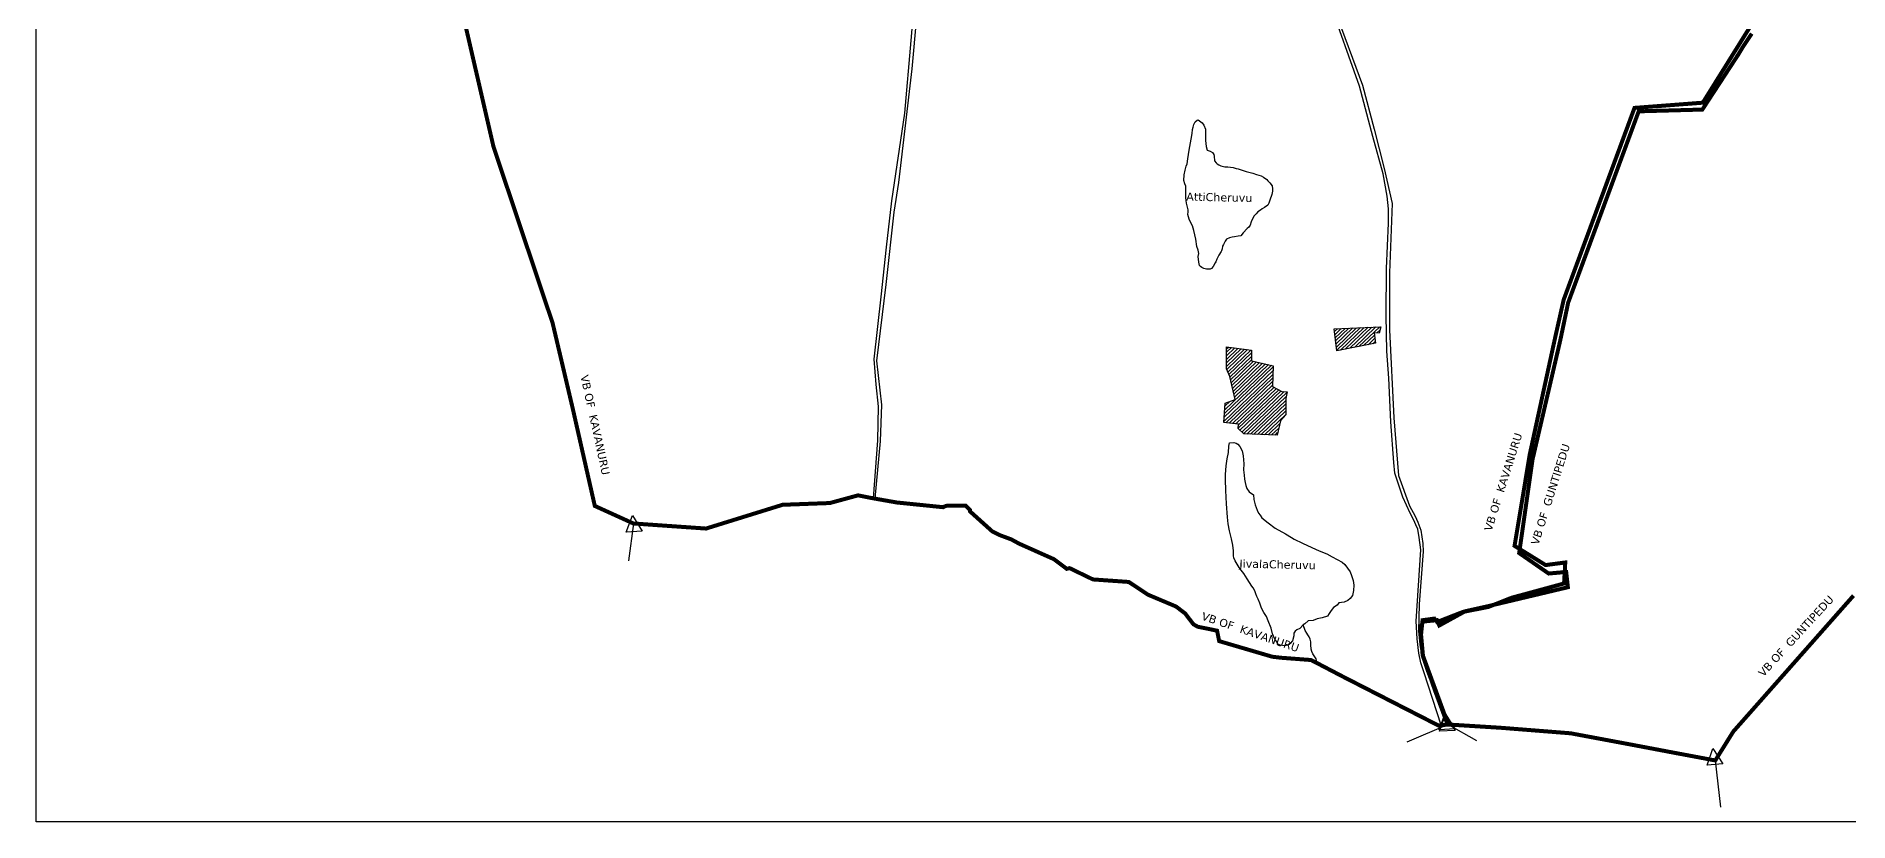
# Model space of a CAD drawing. Header units: inches. Extents: x 360616 to 379062, y 1506291 to 1520405.
# Drawn here: x 360960 to 365489, y 1507683 to 1509647 of the extents above; entities that cross this region are included whole.
import ezdxf

# ---------------------------------------------------------------- set-up
doc = ezdxf.new("R2010")
doc.units = ezdxf.units.IN
doc.header["$MEASUREMENT"] = 0
doc.linetypes.add('ACAD_ISO03W100', pattern=[30, 12, -18])
doc.linetypes.add('BORDER', pattern=[1.75, 0.5, -0.25, 0.5, -0.25, 0, -0.25])
for name, color, linetype in [('boundary', 7, 'Continuous'), ('HOUSE', 30, 'Continuous'), ('Steems', 4, 'Continuous'), ('stons', 1, 'Continuous'), ('ZSTU', 7, 'Continuous'), ('ZTEXT', 7, 'Continuous')]:
    doc.layers.add(name, color=color, linetype=linetype)
doc.layers.add('ROAD', color=1, linetype='Continuous', lineweight=25)
doc.layers.add('VILL_BOUNDARY', color=6, linetype='BORDER', lineweight=30)
doc.styles.get("Standard").update_dxf_attribs({"font": 'verdana.TTF'})

msp = doc.modelspace()

# ---------------------------------------------------------------- hatches: boundary and pattern name
at = {"layer": 'HOUSE'}
h = msp.add_hatch(dxfattribs=at)
h.set_pattern_fill('ANSI31', color=1, scale=50.468375, angle=-1.2888, style=0)
h.set_pattern_definition([(43.711197, (277814.125, 1505278.5146), (-4.3593553, 4.5600203), [])])
h.paths.add_polyline_path([(364631.3, 1510806.2), (364649, 1510807.5), (364658.9, 1510787.9), (364664.1, 1510787.8), (364663.6, 1510765.2), (364617, 1510766.3), (364617.5, 1510785.6), (364627, 1510785.4), (364625.5, 1510795.7)])
h.paths.add_polyline_path([(364583, 1510815.9), (364609.2, 1510818.2), (364611.3, 1510770.2), (364577.3, 1510770.9)])
h.paths.add_polyline_path([(364515.8, 1510708.5), (364529.4, 1510708.2), (364529.9, 1510728.2), (364556.6, 1510727.6), (364556.8, 1510738.5), (364574.8, 1510738.1), (364574.2, 1510713.1), (364565.8, 1510699.7), (364516.1, 1510697.7)])
h.paths.add_polyline_path([(364576.5, 1510759.4), (364651.6, 1510757.7), (364656.7, 1510743.8), (364671.8, 1510743.5), (364666.8, 1510694.7), (364637, 1510697.4), (364632.9, 1510684.1), (364579.9, 1510692.1), (364596, 1510733.6), (364576, 1510739.3)])
h.paths.add_polyline_path([(364548.4, 1510655.5), (364586.5, 1510634.8), (364579.8, 1510616.1), (364540, 1510627.4)])
h.paths.add_polyline_path([(364698.9, 1510686.3), (364715.6, 1510684.6), (364717.5, 1510645.5), (364737.7, 1510642.2), (364733.6, 1510619.8), (364721.3, 1510614.6), (364714.5, 1510591.3), (364716, 1510581.6), (364712.2, 1510571), (364697.9, 1510574.3), (364692.9, 1510586.7), (364653, 1510597.6), (364661.4, 1510620.6), (364667, 1510631.3), (364667.9, 1510673.5), (364688.1, 1510676.4)])
h.paths.add_polyline_path([(364690, 1510726), (364720.2, 1510721.4), (364713.5, 1510708.3), (364710.9, 1510692.5), (364676.5, 1510693.3), (364677.8, 1510709.4)])
h.paths.add_polyline_path([(364202.6, 1508915.1), (364319.2, 1508920.6), (364315.5, 1508904.8), (364302.6, 1508905.1), (364306.7, 1508879.1), (364209.6, 1508860.2)])
h.paths.add_polyline_path([(362760.7, 1510747.5), (362773.4, 1510752.6), (362773.6, 1510758.4), (362847, 1510746.7), (362857.7, 1510734.8), (362867.3, 1510734.6), (362860.1, 1510709.3), (362809.1, 1510708.1), (362762, 1510712)])
h.paths.add_polyline_path([(364403.6, 1510047), (364433.6, 1510036.1), (364427.9, 1509997.1), (364418.2, 1509977.2), (364414.7, 1509948.9), (364404.5, 1509944.7), (364399, 1509931.3), (364377.8, 1509924.7), (364374.2, 1509927.6)])
h = msp.add_hatch(dxfattribs=at)
h.set_pattern_fill('ANSI31', color=1, scale=50.468375, angle=-1.2888032, style=0)
h.paths.add_polyline_path([(363934.3, 1508870.1), (363996.7, 1508861.9), (363996.1, 1508835.3), (364050.2, 1508823.1), (364049, 1508771.2), (364072.4, 1508758.7), (364085.7, 1508757.4), (364082.3, 1508740.9), (364082.1, 1508699.9), (364068.8, 1508685.6), (364060.3, 1508649.4), (363977, 1508652.4), (363963.5, 1508665.8), (363963.7, 1508676.9), (363927.6, 1508680.7), (363930.4, 1508729.5), (363955.4, 1508738.3), (363941.9, 1508796.4), (363933.6, 1508815.4)])

# ---------------------------------------------------------------- linework, layer by layer
at = {"layer": 'boundary', "color": 6}
for points in [[(362451.8, 1508428.6), (362439.5, 1508335)], [(364488, 1507926), (364384.7, 1507881.7)], [(364488, 1507926), (364559, 1507886.2)], [(365155.4, 1507836.1), (365168.2, 1507719.6)]]:
    msp.add_lwpolyline(points, dxfattribs=at)
at = {"layer": 'HOUSE', "color": 1}
for points in [[(364202.6, 1508915.1), (364319.2, 1508920.6), (364315.5, 1508904.8), (364302.6, 1508905.1), (364306.7, 1508879.1), (364209.6, 1508860.2), (364202.6, 1508915.1)], [(363934.3, 1508870.1), (363996.7, 1508861.9), (363996.1, 1508835.3), (364050.2, 1508823.1), (364049, 1508771.2), (364072.4, 1508758.7), (364085.7, 1508757.4), (364082.3, 1508740.9), (364082.1, 1508699.9), (364068.8, 1508685.6), (364060.3, 1508649.4), (363977, 1508652.4), (363963.5, 1508665.8), (363963.7, 1508676.9), (363927.6, 1508680.7), (363930.4, 1508729.5), (363955.4, 1508738.3), (363941.9, 1508796.4), (363933.6, 1508815.4), (363934.3, 1508870.1)]]:
    msp.add_lwpolyline(points, dxfattribs=at)
at = {"layer": 'ROAD', "color": 1}
for points in [[(363034, 1510899.4), (363049.3, 1510799.8), (363063.3, 1510709.9), (363071.4, 1510646.5), (363073.2, 1510549.6), (363075.4, 1510429.4), (363088.5, 1510365), (363122.9, 1510280.7), (363139.8, 1510240.5), (363145.5, 1510220.9), (363147.8, 1510187.7), (363161.5, 1510063.6), (363163.4, 1509977.8), (363162.5, 1509841.7), (363145.2, 1509635.8), (363129, 1509454.2), (363096.5, 1509235.5), (363083.5, 1509119.1), (363070.5, 1508995.1), (363052.9, 1508839.3), (363057.3, 1508776.2), (363063.2, 1508721.2), (363061.9, 1508635.8), (363051.3, 1508491.5)], [(363171.5, 1509833.7), (363147.3, 1509564.9), (363114.6, 1509281.1), (363102.3, 1509206.7), (363082.3, 1509025.9), (363059.7, 1508835.3), (363071.7, 1508724.8), (363068.5, 1508634.3), (363055, 1508490.8)], [(364470.2, 1507924), (364428.3, 1508055.1), (364419.6, 1508080.4), (364414.9, 1508104.4), (364410, 1508140.6), (364408.3, 1508184.2), (364419.6, 1508362.5), (364415, 1508393.9), (364412, 1508414), (364407.4, 1508424.8), (364401.9, 1508436.8), (364392.7, 1508454.7), (364374.4, 1508494.7), (364354.9, 1508554.7), (364352.4, 1508580.8), (364344.7, 1508682.8), (364339.4, 1508792), (364334.4, 1508859.7), (364332.6, 1508948.8), (364333.4, 1509066), (364339.1, 1509179.2), (364338.8, 1509215.4), (364335.2, 1509247.3), (364325.8, 1509302.4), (364299.8, 1509396), (364266.5, 1509521.8), (364190.5, 1509735.3)], [(364204.7, 1509711.4), (364273.9, 1509524.6), (364303.2, 1509414.3), (364327.7, 1509316.1), (364347.6, 1509228.3), (364341, 1509055.2), (364341.3, 1508912.4), (364352, 1508692.3), (364363.6, 1508548.9), (364391.2, 1508472.4), (364405.3, 1508446.5), (364412.3, 1508432), (364419.8, 1508411.5), (364424.2, 1508378.7), (364425.4, 1508358.4), (364415.8, 1508226.6), (364413.7, 1508159.4), (364416.8, 1508125.8), (364422.2, 1508095.1), (364450.8, 1508011.2), (364482.5, 1507925.4)]]:
    msp.add_lwpolyline(points, dxfattribs=at)
at = {"layer": 'Steems'}
for points in [[(363863.4, 1509437.8), (363873.4, 1509430.1), (363877.7, 1509424), (363881.1, 1509414.7), (363881.2, 1509398.3), (363881.6, 1509386.2), (363882.8, 1509370.8), (363885.3, 1509361.8), (363892.9, 1509359), (363898.9, 1509356.2), (363902.1, 1509351.3), (363903.3, 1509347), (363904.1, 1509335.6), (363908, 1509329.9), (363910.7, 1509327.7), (363914.6, 1509325.2), (363919.9, 1509322.9), (363929.6, 1509320.3), (363937.3, 1509320.6), (363951, 1509318.6), (363958.1, 1509316.4), (363963.4, 1509315.6), (363975.4, 1509311.4), (363983.2, 1509308.8), (363999.6, 1509304.3), (364008.8, 1509300.7), (364020.6, 1509297.7), (364026.7, 1509294.1), (364034.7, 1509288.6), (364037.6, 1509285.4), (364042.5, 1509280.5), (364047.7, 1509272.6), (364049.1, 1509265.1), (364049, 1509259.6), (364047, 1509251.4), (364042, 1509237.2), (364039.6, 1509229.3), (364037.1, 1509224.3), (364029.1, 1509218.9), (364023.3, 1509215.5), (364019, 1509211.9), (364012.4, 1509208), (364008, 1509202.6), (364002.9, 1509197.6), (363999.1, 1509190), (363996, 1509182.7), (363993.4, 1509174.1), (363989.9, 1509169.2), (363985.8, 1509166), (363975.5, 1509155.1), (363969.4, 1509148.1), (363963.4, 1509147), (363954.3, 1509145.4), (363948.4, 1509144.8), (363941.7, 1509143), (363934.3, 1509139.3), (363931, 1509134.4), (363926.6, 1509126.3), (363924.3, 1509121.5), (363922.8, 1509115.3), (363921.7, 1509110.3), (363920.7, 1509108.2), (363914.7, 1509099.2), (363910.2, 1509089.7), (363906.9, 1509082.4), (363905.5, 1509080.5), (363900.6, 1509070.8), (363896.7, 1509065.8), (363893.4, 1509064.3), (363890.3, 1509064.3), (363883.8, 1509064.6), (363877.6, 1509066.2), (363872.6, 1509068.6), (363868.9, 1509071.3), (363866.9, 1509073.6), (363864.9, 1509082.3), (363863.2, 1509096), (363864.7, 1509103.8), (363862.9, 1509112.3), (363860.1, 1509121), (363857.5, 1509139.5), (363852.3, 1509161.2), (363849.1, 1509172.4), (363842.7, 1509185.1), (363840.6, 1509189.5), (363837.7, 1509200.9), (363837.8, 1509207.5), (363837.9, 1509212.8), (363834.4, 1509229.5), (363832, 1509242.4), (363832.4, 1509258.5), (363832, 1509271.6), (363830.1, 1509278.1), (363827.4, 1509286.2), (363828.5, 1509300.1), (363830.7, 1509312.1), (363833.1, 1509321.6), (363835.3, 1509327.5), (363837.7, 1509339.9), (363841, 1509361.9), (363845.4, 1509389.4), (363848.2, 1509403.2), (363849.2, 1509413.5), (363850.5, 1509419.5), (363852.4, 1509425.7), (363856, 1509432.8), (363861, 1509436.7), (363863.4, 1509437.8)], [(363941.5, 1508630.1), (363952.7, 1508631.2), (363958, 1508629.5), (363962.1, 1508627.1), (363966.9, 1508621.4), (363973.2, 1508609.8), (363975.9, 1508598.1), (363977.2, 1508577.4), (363976.7, 1508563), (363978.5, 1508549.2), (363978.6, 1508539.3), (363980.2, 1508530.8), (363982.1, 1508523.7), (363985, 1508515.8), (363990.3, 1508507.9), (364001.1, 1508500.2), (364002.6, 1508488.5), (364005.6, 1508475.1), (364010.7, 1508462.2), (364013.9, 1508454), (364017.8, 1508449), (364022.4, 1508442.9), (364037.9, 1508430.4), (364055.2, 1508416.7), (364081.6, 1508402.4), (364096.1, 1508393.3), (364103.4, 1508389.5), (364123.8, 1508379.2), (364146.9, 1508368.3), (364165.7, 1508359.9), (364184.3, 1508352.4), (364197.7, 1508345.5), (364222.7, 1508331.7), (364229.3, 1508325.7), (364236, 1508317.2), (364242.6, 1508307.9), (364246.4, 1508298.4), (364250.5, 1508286.3), (364252.2, 1508274), (364251.2, 1508261.1), (364249.2, 1508248.4), (364242.7, 1508240.7), (364236.9, 1508236.1), (364227.6, 1508232.1), (364214.9, 1508230.4), (364210.6, 1508224.1), (364201.4, 1508218.7), (364195.6, 1508211.4), (364190.9, 1508203.3), (364186.3, 1508196.8), (364173.3, 1508193), (364160.4, 1508190.3), (364150.3, 1508185.8), (364138.1, 1508185), (364129.8, 1508177.9), (364125.6, 1508175.6), (364117.1, 1508166.2), (364109.6, 1508163), (364105.4, 1508159.1), (364102.6, 1508154.4), (364102.6, 1508147.6), (364099.1, 1508135.4), (364093, 1508128.9), (364086, 1508124.3), (364079.6, 1508123.1), (364074.3, 1508123.3), (364068.3, 1508124.2), (364062.6, 1508126.9), (364060, 1508132.3), (364054.7, 1508139.1), (364049.2, 1508153.1), (364045.3, 1508167), (364038.4, 1508185.3), (364033.7, 1508196.4), (364027.5, 1508206.2), (364021.7, 1508216.6), (364017.1, 1508229.7), (364013.3, 1508239.7), (364009.6, 1508246), (364007.2, 1508252.8), (364004.5, 1508260.4), (364000.8, 1508267.7), (363996.9, 1508272.2), (363985.8, 1508290.1), (363977.1, 1508303.5), (363970.8, 1508311.8), (363966, 1508318.3), (363960.2, 1508327.1), (363955.7, 1508335.4), (363952, 1508343.1), (363951.5, 1508347.4), (363951.5, 1508360.6), (363949.5, 1508374.6), (363946.6, 1508390.1), (363941.8, 1508409.8), (363938.3, 1508428.1), (363936.5, 1508444.1), (363933.9, 1508477.7), (363932.2, 1508511.2), (363931.5, 1508538.7), (363931.3, 1508551.1), (363933, 1508572.9), (363935.5, 1508590.3), (363939.3, 1508606.4), (363940.2, 1508621.7), (363941.5, 1508630.1)], [(364160.6, 1508079.3), (364158.3, 1508090.5), (364154.8, 1508095.2), (364150.1, 1508102.5), (364147.3, 1508108.6), (364145.5, 1508114.4), (364144.9, 1508125.4), (364144.4, 1508132.3), (364142.9, 1508139.5), (364140.3, 1508144.9), (364137.4, 1508149.8), (364134.4, 1508154.7), (364130.6, 1508160.7), (364125.6, 1508175.6)]]:
    msp.add_lwpolyline(points, dxfattribs=at)
at = {"layer": 'stons'}
for points in [[(362449.5, 1508448.6), (362473.8, 1508409.1), (362434.2, 1508406.9), (362449.5, 1508448.6)], [(364480, 1507953.9), (364504.7, 1507915.2), (364465.5, 1507912.3), (364480, 1507953.9)], [(364481.4, 1507950.7), (364505.7, 1507911.2), (364466, 1507909), (364481.4, 1507950.7)], [(365149.5, 1507866.3), (365174.2, 1507827.6), (365135, 1507824.7), (365149.5, 1507866.3)]]:
    msp.add_lwpolyline(points, dxfattribs=at)
at = {"layer": 'VILL_BOUNDARY', "linetype": 'ACAD_ISO03W100', "lineweight": -2, "ltscale": 3, "const_width": 10}
for points in [[(365240.6, 1509667.6), (365229.5, 1509649.7), (365124.2, 1509480.6), (364953.5, 1509467.6), (364776.5, 1508988), (364756, 1508897), (364691.8, 1508601.8), (364653.8, 1508372.6), (364731.4, 1508324.6), (364780.5, 1508331.1), (364777.4, 1508278.6), (364646.4, 1508242.9), (364588.2, 1508219.9), (364524.7, 1508207.5), (364460.2, 1508182.3), (364453.4, 1508190.8), (364423.9, 1508186.8), (364420.1, 1508150.9), (364424.9, 1508098), (364488, 1507926), (364476.9, 1507924.8), (364470.2, 1507924), (364463.9, 1507923.3), (364224.5, 1508045.9), (364160.6, 1508079.3), (364145.3, 1508087.2), (364071.3, 1508092.8), (364048.5, 1508095.4), (363915.6, 1508134.5), (363910.4, 1508160.6), (363862, 1508170.5), (363851.4, 1508176.5), (363838.2, 1508193.7), (363830.9, 1508203.4), (363807.8, 1508221), (363737.9, 1508250.5), (363689.7, 1508282.4), (363600.2, 1508288.7), (363542, 1508316.9), (363534.7, 1508315.2), (363502.9, 1508339.2), (363415.6, 1508378.2), (363396.4, 1508388.7), (363378.1, 1508395.5), (363367.3, 1508399.5), (363349, 1508408.5), (363293.2, 1508458.7), (363293, 1508462.5), (363282.1, 1508473), (363233.4, 1508472.7), (363225.7, 1508469.3), (363110.6, 1508481), (363061.5, 1508489.6), (363055, 1508490.8), (363051.3, 1508491.5), (363043.6, 1508492.8), (363013.1, 1508498.9), (362943, 1508479.7), (362824.6, 1508475.3), (362633.4, 1508415.9), (362451.8, 1508428.6), (362355.5, 1508472.4), (362300, 1508717.4), (362250.1, 1508929.4), (362102.3, 1509370.6), (362062.1, 1509544.7), (362005.9, 1509787.7)], [(365500.7, 1508248.2), (365200.2, 1507908.2), (365155.4, 1507836.1), (365056.2, 1507854.7), (364945.4, 1507875.7), (364794, 1507904), (364619.4, 1507917.8), (364488, 1507926), (364437.6, 1508059.2), (364424.1, 1508098.9), (364418.6, 1508168.9), (364425.6, 1508183.5), (364459.9, 1508186.8), (364465.7, 1508173.6), (364530, 1508209), (364591.3, 1508222.7), (364787, 1508269.2), (364782.8, 1508307.3), (364738.9, 1508303.5), (364665.3, 1508354.6), (364698.8, 1508589), (364768, 1508886.4), (364787.7, 1508980.5), (364964, 1509459), (365123, 1509463.4), (365213.3, 1509601.7), (365225.2, 1509621.4), (365246.5, 1509653.4)]]:
    msp.add_lwpolyline(points, dxfattribs=at)
at = {"layer": 'ZSTU'}
msp.add_lwpolyline([(376959.8, 1507682.8), (360959.8, 1507682.8), (360959.8, 1519162.8), (376959.8, 1519162.8)], close=True, dxfattribs=at)

# ---------------------------------------------------------------- texts
at = {"layer": 'ZSTU', "color": 0, "char_height": 20.187, "width": 27.237, "attachment_point": 1, "rotation": 358.7112}
for s, insert in [('AttiCheruvu', (363833.6, 1509256.1)), ('JivalaCheruvu', (363966.4, 1508338.5))]:
    msp.add_mtext(s, dxfattribs=dict(at, insert=insert))
at = {"layer": 'ZTEXT', "color": 5, "ltscale": 2}
for s, rotation, p in [('VB OF  KAVANURU', 282.3263, (362319.4, 1508797.4)), ('VB OF  KAVANURU', 72.4184, (364596.3, 1508407.9)), ('VB OF  GUNTIPEDU', 72.4184, (364713.2, 1508373.3)), ('VB OF  GUNTIPEDU', 47.4578, (365275.3, 1508043.6)), ('VB OF  KAVANURU', 341.2278, (363869.6, 1508188.8))]:
    msp.add_text(s, height=20, rotation=rotation, dxfattribs=at).set_placement(p)

doc.saveas('drawing.dxf')
